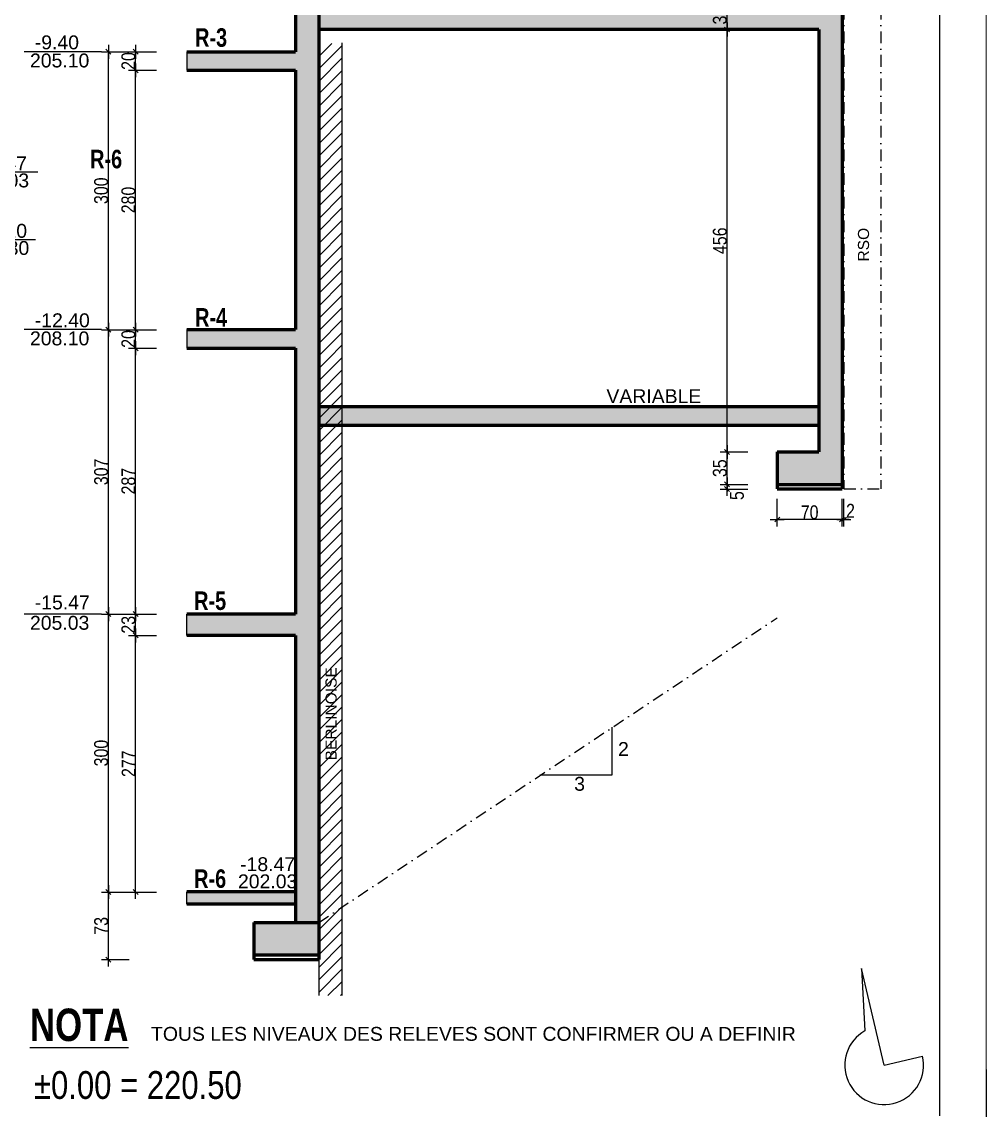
# Model space of a CAD drawing. Header units: millimetres. Extents: x -26249 to 60250, y -21218 to 23336.
# Drawn here: x 21166 to 22207, y 259 to 1434 of the extents above; entities that cross this region are included whole.
import ezdxf
from ezdxf.enums import TextEntityAlignment as Align

# ---------------------------------------------------------------- set-up
doc = ezdxf.new("R2010")
doc.units = ezdxf.units.MM
doc.linetypes.add('TIRETPTX2', pattern=[50.8, 25.4, -12.7, 0, -12.7])
for name, color, linetype in [('01_cote_gen', 4, 'Continuous'), ('01_linteaux', 2, 'Continuous'), ('01_poch_murs', 253, 'Continuous'), ('01_texte', 230, 'Continuous'), ('AA_COTES', 2, 'Continuous')]:
    doc.layers.add(name, color=color, linetype=linetype)
doc.layers.add('01_murs_coup', color=5, linetype='Continuous', lineweight=60)
doc.styles.add('impact', font='impact.ttf')
doc.styles.add('MATTE_TXT', font='arial.ttf')
doc.styles.add('STYLE2', font='ARIALN.TTF')
doc.dimstyles.new('JB50', dxfattribs={"dimscale": 0.1, "dimtxt": 150, "dimasz": 15, "dimexe": 0.1, "dimexo": 0.1, "dimgap": 0.09, "dimtad": 1, "dimdec": 1, "dimdsep": 46, "dimtxsty": 'STYLE2', "dimblk1": 'BOND_G', "dimblk2": 'BOND_D', "dimsah": 1, "dimcen": 1.5, "dimdle": 0.01, "dimse1": 1, "dimse2": 1, "dimclrd": 4, "dimclre": 2, "dimclrt": 6, "dimazin": 2, "dimtfac": 2.333333, "dimtdec": 1, "dimtix": 1, "dimtmove": 2, "dimatfit": 3, "dimldrblk": 'BOND_G', "dimfxl": 1, "dimtolj": 1, "dimtzin": 0, "dimarcsym": 0})
pattern_1 = [(45, (9830.07, -776.239), (-6.735192, 6.735192), [])]

# ---------------------------------------------------------------- blocks, each defined once
blk = doc.blocks.new('BOND_G')
at = {"layer": 'AA_COTES', "color": 0}
for p, q in [((0, -5), (0, 15)), ((5, 0), (-5, 0)), ((1.77, 1.77), (-1.77, -1.77))]:
    blk.add_line(p, q, dxfattribs=at)
blk = doc.blocks.new('BOND_D')
at = {"layer": 'AA_COTES', "color": 0}
for p, q in [((5, 0), (-5, 0)), ((-1.77, -1.77), (1.77, 1.77)), ((0, 5), (0, -15))]:
    blk.add_line(p, q, dxfattribs=at)
blk = doc.blocks.new('*D1316')
at = {"layer": '01_cote_gen', "color": 4, "lineweight": -2, "transparency": 16777216}
blk.add_line((22049.8, 897), (21982.8, 897), dxfattribs=at)
at = {"layer": 'Defpoints', "color": 0, "transparency": 16777216}
for p in [(21981.3, 929.9), (22051.3, 929.9), (21981.3, 897)]:
    blk.add_point(p, dxfattribs=at)
at = {"layer": '01_cote_gen', "color": 4, "lineweight": -2, "transparency": 16777216, "xscale": 1.5, "yscale": 1.5, "zscale": 1.5, "rotation": 180}
blk.add_blockref('BOND_D', (21981.3, 897), dxfattribs=at)
at = {"layer": '01_cote_gen', "color": 4, "lineweight": -2, "transparency": 16777216, "xscale": 1.5, "yscale": 1.5, "zscale": 1.5}
blk.add_blockref('BOND_G', (22051.3, 897), dxfattribs=at)
at = {"layer": '01_cote_gen', "color": 6, "transparency": 16777216, "insert": (22016.3, 904.7), "char_height": 15, "attachment_point": 5, "style": 'STYLE2'}
blk.add_mtext('\\A1;70', dxfattribs=at)
blk = doc.blocks.new('*D1317')
at = {"layer": '01_cote_gen', "color": 4, "lineweight": -2, "transparency": 16777216}
for p, q in [((22049.8, 897), (22048.3, 897)), ((22051.3, 897), (22053.3, 897)), ((22054.8, 897), (22056.3, 897))]:
    blk.add_line(p, q, dxfattribs=at)
at = {"layer": 'Defpoints', "color": 0, "transparency": 16777216}
for p in [(22051.3, 929.9), (22053.3, 929.9), (22053.3, 897)]:
    blk.add_point(p, dxfattribs=at)
at = {"layer": '01_cote_gen', "color": 4, "lineweight": -2, "transparency": 16777216, "xscale": 1.5, "yscale": 1.5, "zscale": 1.5}
blk.add_blockref('BOND_G', (22051.3, 897), dxfattribs=at)
at = {"layer": '01_cote_gen', "color": 4, "lineweight": -2, "transparency": 16777216, "xscale": 1.5, "yscale": 1.5, "zscale": 1.5, "rotation": 180}
blk.add_blockref('BOND_D', (22053.3, 897), dxfattribs=at)
at = {"layer": '01_cote_gen', "color": 6, "transparency": 16777216, "insert": (22060.4, 906.4), "char_height": 15, "attachment_point": 5, "style": 'STYLE2'}
blk.add_mtext('\\A1;2', dxfattribs=at)
blk = doc.blocks.new('*D1301')
at = {"layer": '01_cote_gen', "color": 4, "lineweight": -2, "transparency": 16777216}
blk.add_line((21259.1, 496.4), (21259.1, 793.4), dxfattribs=at)
at = {"layer": 'Defpoints', "color": 0, "transparency": 16777216}
for p in [(21259.1, 794.9), (21314.2, 794.9), (21305.1, 494.9)]:
    blk.add_point(p, dxfattribs=at)
at = {"layer": '01_cote_gen', "color": 4, "lineweight": -2, "transparency": 16777216, "xscale": 1.5, "yscale": 1.5, "zscale": 1.5}
for name, p, rotation in [('BOND_D', (21259.1, 794.9), 90), ('BOND_G', (21259.1, 494.9), 270)]:
    blk.add_blockref(name, p, dxfattribs=dict(at, rotation=rotation))
at = {"layer": '01_cote_gen', "color": 6, "transparency": 16777216, "insert": (21251.4, 644.9), "char_height": 15, "attachment_point": 5, "rotation": 90, "style": 'STYLE2'}
blk.add_mtext('\\A1;300', dxfattribs=at)
blk = doc.blocks.new('*D1302')
at = {"layer": '01_cote_gen', "color": 4, "lineweight": -2, "transparency": 16777216}
blk.add_line((21259.1, 423.4), (21259.1, 493.4), dxfattribs=at)
at = {"layer": 'Defpoints', "color": 0, "transparency": 16777216}
for p in [(21259.1, 494.9), (21379.5, 494.9), (21412.6, 421.9)]:
    blk.add_point(p, dxfattribs=at)
at = {"layer": '01_cote_gen', "color": 4, "lineweight": -2, "transparency": 16777216, "xscale": 1.5, "yscale": 1.5, "zscale": 1.5}
for name, p, rotation in [('BOND_D', (21259.1, 494.9), 90), ('BOND_G', (21259.1, 421.9), 270)]:
    blk.add_blockref(name, p, dxfattribs=dict(at, rotation=rotation))
at = {"layer": '01_cote_gen', "color": 6, "transparency": 16777216, "insert": (21251.4, 458.4), "char_height": 15, "attachment_point": 5, "rotation": 90, "style": 'STYLE2'}
blk.add_mtext('\\A1;73', dxfattribs=at)
blk = doc.blocks.new('*D1318')
at = {"layer": '01_cote_gen', "color": 4, "lineweight": -2, "transparency": 16777216}
blk.add_line((21927.1, 971.4), (21927.1, 1424.4), dxfattribs=at)
at = {"layer": 'Defpoints', "color": 0, "transparency": 16777216}
for p in [(21927.1, 1425.9), (21981.3, 1425.9), (21981.3, 969.9)]:
    blk.add_point(p, dxfattribs=at)
at = {"layer": '01_cote_gen', "color": 4, "lineweight": -2, "transparency": 16777216, "xscale": 1.5, "yscale": 1.5, "zscale": 1.5}
for name, p, rotation in [('BOND_D', (21927.1, 1425.9), 90), ('BOND_G', (21927.1, 969.9), 270)]:
    blk.add_blockref(name, p, dxfattribs=dict(at, rotation=rotation))
at = {"layer": '01_cote_gen', "color": 6, "transparency": 16777216, "insert": (21919.4, 1197.9), "char_height": 15, "attachment_point": 5, "rotation": 90, "style": 'STYLE2'}
blk.add_mtext('\\A1;456', dxfattribs=at)
blk = doc.blocks.new('*D1319')
at = {"layer": '01_cote_gen', "color": 4, "lineweight": -2, "transparency": 16777216}
blk.add_line((21927.1, 1427.4), (21927.1, 1454.4), dxfattribs=at)
at = {"layer": 'Defpoints', "color": 0, "transparency": 16777216}
for p in [(21927.1, 1455.9), (21949.6, 1455.9), (21949.6, 1425.9)]:
    blk.add_point(p, dxfattribs=at)
at = {"layer": '01_cote_gen', "color": 4, "lineweight": -2, "transparency": 16777216, "xscale": 1.5, "yscale": 1.5, "zscale": 1.5}
for name, p, rotation in [('BOND_D', (21927.1, 1455.9), 90), ('BOND_G', (21927.1, 1425.9), 270)]:
    blk.add_blockref(name, p, dxfattribs=dict(at, rotation=rotation))
at = {"layer": '01_cote_gen', "color": 6, "transparency": 16777216, "insert": (21919.4, 1440.9), "char_height": 15, "attachment_point": 5, "rotation": 90, "style": 'STYLE2'}
blk.add_mtext('\\A1;30', dxfattribs=at)
blk = doc.blocks.new('*D1307')
at = {"layer": '01_cote_gen', "color": 4, "lineweight": -2, "transparency": 16777216}
blk.add_line((21927.1, 936.4), (21927.1, 968.4), dxfattribs=at)
at = {"layer": 'Defpoints', "color": 0, "transparency": 16777216}
for p in [(21927.1, 969.9), (21981.3, 969.9), (21981.3, 934.9)]:
    blk.add_point(p, dxfattribs=at)
at = {"layer": '01_cote_gen', "color": 4, "lineweight": -2, "transparency": 16777216, "xscale": 1.5, "yscale": 1.5, "zscale": 1.5}
for name, p, rotation in [('BOND_D', (21927.1, 969.9), 90), ('BOND_G', (21927.1, 934.9), 270)]:
    blk.add_blockref(name, p, dxfattribs=dict(at, rotation=rotation))
at = {"layer": '01_cote_gen', "color": 6, "transparency": 16777216, "insert": (21919.4, 952.4), "char_height": 15, "attachment_point": 5, "rotation": 90, "style": 'STYLE2'}
blk.add_mtext('\\A1;35', dxfattribs=at)
blk = doc.blocks.new('*D1308')
at = {"layer": '01_cote_gen', "color": 4, "lineweight": -2, "transparency": 16777216}
blk.add_line((21927.1, 931.4), (21927.1, 933.4), dxfattribs=at)
at = {"layer": 'Defpoints', "color": 0, "transparency": 16777216}
for p in [(21927.1, 934.9), (21999.3, 934.9), (21999.3, 929.9)]:
    blk.add_point(p, dxfattribs=at)
at = {"layer": '01_cote_gen', "color": 4, "lineweight": -2, "transparency": 16777216, "xscale": 1.5, "yscale": 1.5, "zscale": 1.5}
for name, p, rotation in [('BOND_D', (21927.1, 934.9), 90), ('BOND_G', (21927.1, 929.9), 270)]:
    blk.add_blockref(name, p, dxfattribs=dict(at, rotation=rotation))
at = {"layer": '01_cote_gen', "color": 6, "transparency": 16777216, "insert": (21937.8, 922.8), "char_height": 15, "attachment_point": 5, "rotation": 90, "style": 'STYLE2'}
blk.add_mtext('\\A1;5', dxfattribs=at)
blk = doc.blocks.new('*D1309')
at = {"layer": '01_cote_gen', "color": 4, "lineweight": -2, "transparency": 16777216}
blk.add_line((21259.1, 1103.4), (21259.1, 1400.4), dxfattribs=at)
at = {"layer": 'Defpoints', "color": 0, "transparency": 16777216}
for p in [(21259.1, 1401.9), (21417.2, 1401.9), (21343.9, 1101.9)]:
    blk.add_point(p, dxfattribs=at)
at = {"layer": '01_cote_gen', "color": 4, "lineweight": -2, "transparency": 16777216, "xscale": 1.5, "yscale": 1.5, "zscale": 1.5}
for name, p, rotation in [('BOND_D', (21259.1, 1401.9), 90), ('BOND_G', (21259.1, 1101.9), 270)]:
    blk.add_blockref(name, p, dxfattribs=dict(at, rotation=rotation))
at = {"layer": '01_cote_gen', "color": 6, "transparency": 16777216, "insert": (21251.4, 1251.9), "char_height": 15, "attachment_point": 5, "rotation": 90, "style": 'STYLE2'}
blk.add_mtext('\\A1;300', dxfattribs=at)
blk = doc.blocks.new('*D1310')
at = {"layer": '01_cote_gen', "color": 4, "lineweight": -2, "transparency": 16777216}
blk.add_line((21288.5, 496.4), (21288.5, 770.4), dxfattribs=at)
at = {"layer": 'Defpoints', "color": 0, "transparency": 16777216}
for p in [(21288.5, 771.9), (21343.9, 771.9), (21343.9, 494.9)]:
    blk.add_point(p, dxfattribs=at)
at = {"layer": '01_cote_gen', "color": 4, "lineweight": -2, "transparency": 16777216, "xscale": 1.5, "yscale": 1.5, "zscale": 1.5}
for name, p, rotation in [('BOND_D', (21288.5, 771.9), 90), ('BOND_G', (21288.5, 494.9), 270)]:
    blk.add_blockref(name, p, dxfattribs=dict(at, rotation=rotation))
at = {"layer": '01_cote_gen', "color": 6, "transparency": 16777216, "insert": (21281, 633.4), "char_height": 15, "attachment_point": 5, "rotation": 90, "style": 'STYLE2'}
blk.add_mtext('\\A1;277', dxfattribs=at)
blk = doc.blocks.new('*D1311')
at = {"layer": '01_cote_gen', "color": 4, "lineweight": -2, "transparency": 16777216}
blk.add_line((21288.5, 773.4), (21288.5, 793.4), dxfattribs=at)
at = {"layer": 'Defpoints', "color": 0, "transparency": 16777216}
for p in [(21288.5, 794.9), (21343.9, 794.9), (21343.9, 771.9)]:
    blk.add_point(p, dxfattribs=at)
at = {"layer": '01_cote_gen', "color": 4, "lineweight": -2, "transparency": 16777216, "xscale": 1.5, "yscale": 1.5, "zscale": 1.5}
for name, p, rotation in [('BOND_D', (21288.5, 794.9), 90), ('BOND_G', (21288.5, 771.9), 270)]:
    blk.add_blockref(name, p, dxfattribs=dict(at, rotation=rotation))
at = {"layer": '01_cote_gen', "color": 6, "transparency": 16777216, "insert": (21280.8, 783.4), "char_height": 15, "attachment_point": 5, "rotation": 90, "style": 'STYLE2'}
blk.add_mtext('\\A1;23', dxfattribs=at)
blk = doc.blocks.new('*D1312')
at = {"layer": '01_cote_gen', "color": 4, "lineweight": -2, "transparency": 16777216}
blk.add_line((21288.5, 796.4), (21288.5, 1080.4), dxfattribs=at)
at = {"layer": 'Defpoints', "color": 0, "transparency": 16777216}
for p in [(21288.5, 1081.9), (21343.9, 1081.9), (21311, 794.9)]:
    blk.add_point(p, dxfattribs=at)
at = {"layer": '01_cote_gen', "color": 4, "lineweight": -2, "transparency": 16777216, "xscale": 1.5, "yscale": 1.5, "zscale": 1.5}
for name, p, rotation in [('BOND_D', (21288.5, 1081.9), 90), ('BOND_G', (21288.5, 794.9), 270)]:
    blk.add_blockref(name, p, dxfattribs=dict(at, rotation=rotation))
at = {"layer": '01_cote_gen', "color": 6, "transparency": 16777216, "insert": (21280.8, 938.4), "char_height": 15, "attachment_point": 5, "rotation": 90, "style": 'STYLE2'}
blk.add_mtext('\\A1;287', dxfattribs=at)
blk = doc.blocks.new('*D1298')
at = {"layer": '01_cote_gen', "color": 4, "lineweight": -2, "transparency": 16777216}
blk.add_line((21288.5, 1083.4), (21288.5, 1100.4), dxfattribs=at)
at = {"layer": 'Defpoints', "color": 0, "transparency": 16777216}
for p in [(21281.6, 1101.9), (21288.5, 1101.9), (21311, 1081.9)]:
    blk.add_point(p, dxfattribs=at)
at = {"layer": '01_cote_gen', "color": 4, "lineweight": -2, "transparency": 16777216, "xscale": 1.5, "yscale": 1.5, "zscale": 1.5}
for name, p, rotation in [('BOND_D', (21288.5, 1101.9), 90), ('BOND_G', (21288.5, 1081.9), 270)]:
    blk.add_blockref(name, p, dxfattribs=dict(at, rotation=rotation))
at = {"layer": '01_cote_gen', "color": 6, "transparency": 16777216, "insert": (21280.8, 1091.9), "char_height": 15, "attachment_point": 5, "rotation": 90, "style": 'STYLE2'}
blk.add_mtext('\\A1;20', dxfattribs=at)
blk = doc.blocks.new('*D1299')
at = {"layer": '01_cote_gen', "color": 4, "lineweight": -2, "transparency": 16777216}
blk.add_line((21259.1, 796.4), (21259.1, 1100.4), dxfattribs=at)
at = {"layer": 'Defpoints', "color": 0, "transparency": 16777216}
for p in [(21259.1, 1101.9), (21266.6, 1101.9), (21266.6, 794.9)]:
    blk.add_point(p, dxfattribs=at)
at = {"layer": '01_cote_gen', "color": 4, "lineweight": -2, "transparency": 16777216, "xscale": 1.5, "yscale": 1.5, "zscale": 1.5}
for name, p, rotation in [('BOND_D', (21259.1, 1101.9), 90), ('BOND_G', (21259.1, 794.9), 270)]:
    blk.add_blockref(name, p, dxfattribs=dict(at, rotation=rotation))
at = {"layer": '01_cote_gen', "color": 6, "transparency": 16777216, "insert": (21251.4, 948.4), "char_height": 15, "attachment_point": 5, "rotation": 90, "style": 'STYLE2'}
blk.add_mtext('\\A1;307', dxfattribs=at)
blk = doc.blocks.new('*D1313')
at = {"layer": '01_cote_gen', "color": 4, "lineweight": -2, "transparency": 16777216}
blk.add_line((21288.5, 1103.4), (21288.5, 1380.4), dxfattribs=at)
at = {"layer": 'Defpoints', "color": 0, "transparency": 16777216}
for p in [(21288.5, 1381.9), (21343.9, 1381.9), (21343.9, 1101.9)]:
    blk.add_point(p, dxfattribs=at)
at = {"layer": '01_cote_gen', "color": 4, "lineweight": -2, "transparency": 16777216, "xscale": 1.5, "yscale": 1.5, "zscale": 1.5}
for name, p, rotation in [('BOND_D', (21288.5, 1381.9), 90), ('BOND_G', (21288.5, 1101.9), 270)]:
    blk.add_blockref(name, p, dxfattribs=dict(at, rotation=rotation))
at = {"layer": '01_cote_gen', "color": 6, "transparency": 16777216, "insert": (21280.8, 1241.9), "char_height": 15, "attachment_point": 5, "rotation": 90, "style": 'STYLE2'}
blk.add_mtext('\\A1;280', dxfattribs=at)
blk = doc.blocks.new('*D1314')
at = {"layer": '01_cote_gen', "color": 4, "lineweight": -2, "transparency": 16777216}
blk.add_line((21288.5, 1383.4), (21288.5, 1400.4), dxfattribs=at)
at = {"layer": 'Defpoints', "color": 0, "transparency": 16777216}
for p in [(21288.5, 1401.9), (21343.9, 1401.9), (21343.9, 1381.9)]:
    blk.add_point(p, dxfattribs=at)
at = {"layer": '01_cote_gen', "color": 4, "lineweight": -2, "transparency": 16777216, "xscale": 1.5, "yscale": 1.5, "zscale": 1.5}
for name, p, rotation in [('BOND_D', (21288.5, 1401.9), 90), ('BOND_G', (21288.5, 1381.9), 270)]:
    blk.add_blockref(name, p, dxfattribs=dict(at, rotation=rotation))
at = {"layer": '01_cote_gen', "color": 6, "transparency": 16777216, "insert": (21280.8, 1391.9), "char_height": 15, "attachment_point": 5, "rotation": 90, "style": 'STYLE2'}
blk.add_mtext('\\A1;20', dxfattribs=at)

msp = doc.modelspace()

# ---------------------------------------------------------------- hatches: boundary and pattern name
at = {"layer": '01_poch_murs'}
h = msp.add_hatch(color=256, dxfattribs=at)
h.dxf.hatch_style = 1
h.paths.add_polyline_path([(21486.31, 1613.986), (21461.31, 1613.986), (21461.31, 1401.93), (21343.895, 1401.93), (21343.895, 1381.93), (21461.31, 1381.93), (21461.31, 1101.93), (21343.895, 1101.93), (21343.895, 1081.93), (21461.31, 1081.93), (21461.31, 794.93), (21343.895, 794.93), (21343.895, 771.93), (21461.31, 771.93), (21461.31, 461.93), (21486.31, 461.93)])
h.paths.add_polyline_path([(22051.31, 1572.954), (22026.31, 1570.954), (22026.31, 1455.929), (21486.31, 1455.929), (21486.31, 1425.929), (22026.31, 1425.929), (22026.31, 969.947), (21981.31, 969.947), (21981.31, 934.94), (22051.31, 934.94)])
h.paths.add_polyline_path([(22026.31, 1018.465), (21486.31, 1018.465), (21486.31, 998.465), (22026.31, 998.465)])
h.paths.add_polyline_path([(21486.31, 461.93), (21461.31, 461.93), (21416.31, 461.93), (21416.31, 426.93), (21486.31, 426.93)])
h.paths.add_polyline_path([(21461.31, 494.93), (21343.895, 494.93), (21343.895, 481.93), (21461.31, 481.93)], flags=17)
h = msp.add_hatch(dxfattribs=at)
h.set_pattern_fill('ANSI31', color=256, scale=3)
h.set_pattern_definition(pattern_1)
h.paths.add_polyline_path([(21511.31, 1410.918), (21494.31, 1410.918), (21494.31, 1114.93), (21511.31, 1114.962)])
h.paths.add_polyline_path([(21494.31, 1410.918), (21486.31, 1410.918), (21486.31, 1070.93), (21494.31, 1070.93)])
h.paths.add_polyline_path([(21511.31, 1114.962), (21494.31, 1114.93), (21494.31, 1070.93), (21511.31, 1070.93)])
h = msp.add_hatch(dxfattribs=at)
h.set_pattern_fill('ANSI31', color=256, scale=3)
h.set_pattern_definition(pattern_1)
h.paths.add_polyline_path([(21511.31, 1070.93), (21486.31, 1070.93), (21486.31, 1045.93), (21511.31, 1045.93)])
h.paths.add_polyline_path([(21511.31, 1045.93), (21486.31, 1045.93), (21486.31, 794.93), (21511.31, 794.93)])
h.paths.add_polyline_path([(21511.31, 794.93), (21486.31, 794.93), (21486.31, 774.93), (21511.31, 774.93)])
h.paths.add_polyline_path([(21511.31, 774.93), (21486.31, 774.93), (21486.31, 461.93), (21486.31, 421.93), (21511.31, 438.547)])
h.paths.add_polyline_path([(21511.31, 438.547), (21486.31, 421.93), (21486.31, 383.033), (21511.31, 383.033)])
h.paths.add_polyline_path([(21508.877, 633.877), (21508.877, 740.702), (21490.251, 740.702), (21490.251, 633.877)], flags=24)

# ---------------------------------------------------------------- linework, layer by layer
at = {"layer": '01_cote_gen'}
msp.add_line((22206.96, 303.323), (22206.96, -1231.677), dxfattribs=at)
at = {"layer": '01_linteaux', "linetype": 'TIRETPTX2', "ltscale": 0.5}
for p, q in [((22053.31, 1449.428), (22053.31, 929.94)), ((22093.31, 1449.428), (22093.31, 929.94)), ((22053.31, 929.94), (22093.31, 929.94)), ((21486.31, 461.93), (21981.31, 790.93))]:
    msp.add_line(p, q, dxfattribs=at)
at = {"layer": '01_linteaux'}
for p, q in [((21511.31, 1411.427), (21511.31, 383.033)), ((21486.31, 421.93), (21486.31, 383.033))]:
    msp.add_line(p, q, dxfattribs=at)
at = {"layer": '01_murs_coup', "linetype": 'Continuous', "lineweight": 5}
msp.add_line((22206.96, 2968.323), (22206.96, 303.323), dxfattribs=at)
at = {"layer": '01_murs_coup'}
for p, q in [((21461.31, 1613.986), (21461.31, 1401.93)), ((21486.31, 1613.986), (21486.31, 461.93)), ((22051.31, 1572.954), (22051.31, 929.94)), ((22026.31, 1425.929), (21486.31, 1425.929)), ((22026.31, 1425.929), (22026.31, 969.947)), ((21343.895, 1401.93), (21461.31, 1401.93)), ((21343.895, 1381.93), (21461.31, 1381.93)), ((21461.31, 1381.93), (21461.31, 1101.93)), ((21343.895, 1101.93), (21461.31, 1101.93)), ((21343.895, 1081.93), (21461.31, 1081.93)), ((21461.31, 1081.93), (21461.31, 794.93)), ((22026.31, 1018.465), (21486.31, 1018.465)), ((22026.31, 998.465), (21486.31, 998.465)), ((21981.31, 969.947), (22026.31, 969.947)), ((21981.31, 969.947), (21981.31, 929.94)), ((21981.31, 934.94), (22051.31, 934.94)), ((21981.31, 929.94), (22051.31, 929.94)), ((21461.31, 794.93), (21343.895, 794.93)), ((21461.31, 771.93), (21343.895, 771.93)), ((21461.31, 771.93), (21461.31, 461.93)), ((21461.31, 494.93), (21343.895, 494.93)), ((21461.31, 481.93), (21343.895, 481.93)), ((21416.31, 461.93), (21486.31, 461.93)), ((21416.31, 461.93), (21416.31, 421.93)), ((21486.31, 461.93), (21486.31, 421.93)), ((21416.31, 426.93), (21486.31, 426.93)), ((21416.31, 421.93), (21486.31, 421.93))]:
    msp.add_line(p, q, dxfattribs=at)
at = {"layer": '01_poch_murs'}
for p, q in [((21343.895, 1401.93), (21343.895, 1381.93)), ((21343.895, 1101.93), (21343.895, 1081.93)), ((21343.895, 771.93), (21343.895, 794.93)), ((21343.895, 481.93), (21343.895, 494.93))]:
    msp.add_line(p, q, dxfattribs=at)
at = {"layer": '01_texte'}
for p, q in [((22156.96, 253.323), (22156.96, 2918.323)), ((21251.559, 1401.93), (21168.179, 1401.93)), ((21098.803, 1272.198), (21183.024, 1272.198)), ((21098.803, 1199.332), (21180.496, 1199.332)), ((21251.559, 1101.93), (21168.179, 1101.93)), ((21251.559, 794.93), (21168.179, 794.93)), ((21802.611, 672.797), (21802.611, 621.092)), ((21802.611, 621.092), (21725.052, 621.092)), ((22096.74, 307.954), (22072.373, 412.236)), ((22072.373, 412.236), (22076.028, 345.134)), ((22096.74, 307.954), (22138.183, 317.638))]:
    msp.add_line(p, q, dxfattribs=at)
msp.add_arc((22096.74, 307.954), 42.56, 119.121029, 13.152021, dxfattribs=at)

# ---------------------------------------------------------------- texts
for s, height, style, p in [('R-3', 20, 'impact', (21352.739, 1407.304)), ('-9.40', 15, 'MATTE_TXT', (21179.643, 1404.548)), ('205.10', 15, 'MATTE_TXT', (21174.458, 1385.01)), ('R-6', 20, 'impact', (21239.399, 1276.094)), ('-19.20', 15, 'MATTE_TXT', (21111.926, 1201.105)), ('201.30', 15, 'MATTE_TXT', (21109.614, 1182.6)), ('-12.40', 15, 'MATTE_TXT', (21179.643, 1104.548)), ('R-4', 20, 'impact', (21352.739, 1105.199)), ('208.10', 15, 'MATTE_TXT', (21174.458, 1085.01)), ('VARIABLE', 15, 'MATTE_TXT', (21796.862, 1022.62)), ('-15.47', 15, 'MATTE_TXT', (21179.643, 799.995)), ('R-5', 20, 'impact', (21351.707, 799.358)), ('205.03', 15, 'MATTE_TXT', (21174.458, 778.009)), ('2', 15, 'MATTE_TXT', (21809.404, 641.755)), ('3', 15, 'MATTE_TXT', (21762.049, 604.195)), ('-18.47', 15, 'MATTE_TXT', (21401.347, 517.42)), ('R-6', 20, 'impact', (21351.707, 499.359)), ('202.03', 15, 'MATTE_TXT', (21399.034, 498.915)), ('TOUS LES NIVEAUX DES RELEVES SONT CONFIRMER OU A DEFINIR', 15, 'MATTE_TXT', (21305.156, 334.289))]:
    msp.add_text(s, height=height, dxfattribs=dict(at, style=style)).set_placement(p)
at = {"layer": '01_texte', "style": 'MATTE_TXT'}
for s, p in [('RSO', (22080.432, 1175.505)), ('BERLINOISE', (21505.568, 636.981))]:
    msp.add_text(s, height=12, rotation=90, dxfattribs=at).set_placement(p)
at = {"layer": '01_texte', "style": 'impact'}
msp.add_text('%%UNOTA', height=35, rotation=0, dxfattribs=at).set_placement((21227.622, 323.536), align=Align.BOTTOM_CENTER)
at = {"layer": '01_texte', "style": 'MATTE_TXT', "width": 0.8}
msp.add_text('%%P0.00 = 220.50', height=30, dxfattribs=at).set_placement((21290.96, 262.575), align=Align.BOTTOM_CENTER)
at = {"layer": '01_texte', "char_height": 15, "attachment_point": 2, "line_spacing_factor": 0.894142, "style": 'MATTE_TXT'}
for s, insert in [('-18,47', (21141.491, 1289.033)), ('202.03', (21141.491, 1270.528))]:
    msp.add_mtext(s, dxfattribs=dict(at, insert=insert))

# ---------------------------------------------------------------- dimensions: what is measured, and where the dimension line sits
at = {"layer": '01_cote_gen'}
for base, p1, p2, picture, middle in [((21927.06, 1455.929), (21949.56, 1425.929), (21949.56, 1455.929), '*D1319', (21919.392, 1440.929)), ((21927.06, 1425.929), (21981.31, 969.947), (21981.31, 1425.929), '*D1318', (21919.392, 1197.938)), ((21259.059, 1401.93), (21343.895, 1101.93), (21417.184, 1401.93), '*D1309', (21251.391, 1251.93)), ((21288.515, 1401.93), (21343.895, 1381.93), (21343.895, 1401.93), '*D1314', (21280.848, 1391.93)), ((21288.515, 1381.93), (21343.895, 1101.93), (21343.895, 1381.93), '*D1313', (21280.848, 1241.93)), ((21259.059, 1101.93), (21266.559, 794.93), (21266.559, 1101.93), '*D1299', (21251.391, 948.43)), ((21288.515, 1101.93), (21311.015, 1081.93), (21281.559, 1101.93), '*D1298', (21280.848, 1091.93)), ((21288.515, 1081.93), (21311.015, 794.93), (21343.895, 1081.93), '*D1312', (21280.848, 938.43)), ((21927.06, 969.947), (21981.31, 934.94), (21981.31, 969.947), '*D1307', (21919.392, 952.443)), ((21259.059, 794.93), (21305.061, 494.93), (21314.151, 794.93), '*D1301', (21251.391, 644.93)), ((21288.515, 794.93), (21343.895, 771.93), (21343.895, 794.93), '*D1311', (21280.848, 783.43)), ((21288.515, 771.93), (21343.895, 494.93), (21343.895, 771.93), '*D1310', (21280.975, 633.43)), ((21259.059, 494.93), (21412.6, 421.93), (21379.477, 494.93), '*D1302', (21251.391, 458.43))]:
    dim = msp.add_linear_dim(base=base, p1=p1, p2=p2, angle=90, dimstyle='JB50', dxfattribs=at)
    dim.commit()
    dim.dimension.update_dxf_attribs({"geometry": picture, "text_midpoint": middle})
dim = msp.add_linear_dim(base=(21927.06, 934.94), p1=(21999.32, 929.94), p2=(21999.32, 934.94), angle=90, dimstyle='JB50', dxfattribs=at)
dim.commit()
dim.dimension.update_dxf_attribs({"geometry": '*D1308', "text_midpoint": (21937.84, 922.783), "dimtype": 160})
dim = msp.add_linear_dim(base=(21981.31, 896.984), p1=(22051.31, 929.94), p2=(21981.31, 929.94), dimstyle='JB50', dxfattribs=at)
dim.commit()
dim.dimension.update_dxf_attribs({"geometry": '*D1316', "text_midpoint": (22016.31, 904.652)})
dim = msp.add_linear_dim(base=(22053.31, 896.984), p1=(22051.31, 929.94), p2=(22053.31, 929.94), dimstyle='JB50', dxfattribs=at)
dim.commit()
dim.dimension.update_dxf_attribs({"geometry": '*D1317', "text_midpoint": (22060.351, 906.431), "dimtype": 160})

doc.saveas('drawing.dxf')
